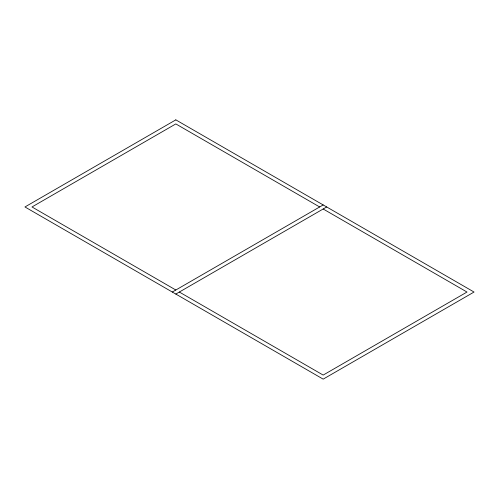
<?xml version="1.0" encoding="UTF-8"?>
<svg xmlns="http://www.w3.org/2000/svg" width="499" height="499" viewBox="0 0 499 499"><rect width="100%" height="100%" fill="white"/><g stroke="black" fill="none" stroke-linecap="round" stroke-linejoin="round"><path stroke-width="0.75" d="M172.305 292.04L323.177 204.933M175.823 294.067L326.695 206.96M319.653 206.96L175.823 123.92L31.992 206.96L175.823 290.006M323.177 208.994L467.008 292.04L323.177 375.08L179.347 292.04M175.823 119.86L24.95 206.96L323.177 379.14L474.05 292.04L175.823 119.86"/></g></svg>
